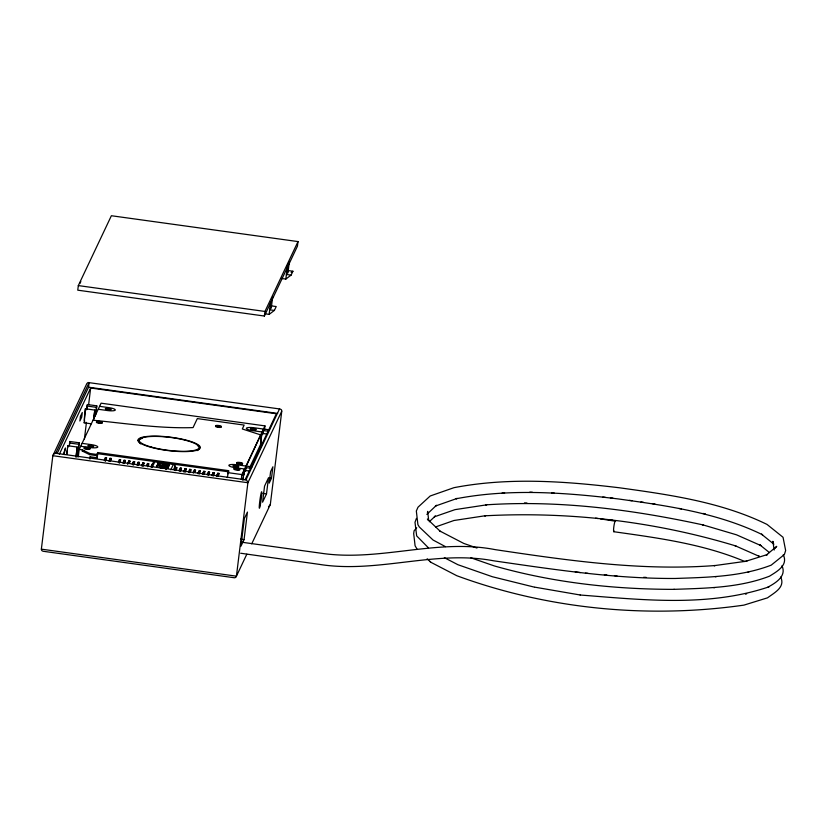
<?xml version="1.0" encoding="UTF-8"?>
<svg xmlns="http://www.w3.org/2000/svg" width="827" height="827" viewBox="0 0 827 827"><rect width="100%" height="100%" fill="white"/><g stroke="black" fill="none" stroke-linecap="round" stroke-linejoin="round"><path stroke-width="1.24" d="M41.36 549.149L41.722 550.513L42.994 551.247L234.589 577.794L235.819 577.401L236.429 576.171L247.893 482.73L246.601 479.918L55.688 453.248L53.786 454.033L52.835 455.708L41.36 549.149L236.429 576.171L246.808 554.224M281.78 411.122L281.428 409.758L280.146 409.024L88.024 382.508L86.866 383.532L52.835 455.708L247.893 482.73L281.78 411.122L270.315 504.563L268.465 506.786M77.376 456.297L79.206 442.786L69.85 441.484L69.416 445.763M75.939 457.197L77.2 447.035L67.835 445.743L66.801 453.465M95.839 413.913L96.78 405.83L87.414 404.527L86.98 408.807M93.513 420.24L94.764 410.078L85.398 408.776L84.168 422.814L91.187 423.786M242.911 480.487L244.172 470.325L248.855 470.976M245.96 468.506L246.177 466.077L252.039 466.883M263.482 431.487L263.699 429.048L269.55 429.864M69.385 444.523L69.85 441.484M79.206 442.786L78.751 445.815A9.469 0.662 -82.1 0 1 77.035 456.959M87.414 404.527L86.959 407.556A9.469 0.662 -82.1 0 1 86.68 409.892M96.78 405.83L96.314 408.858A9.469 0.662 -82.1 0 1 95.353 416.022M246.177 466.077L245.722 469.105A9.469 0.662 -82.1 0 1 245.454 471.442M263.244 432.076L263.699 429.048M264.495 429.678L264.96 425.884L101.09 403.183L79.196 449.433L78.276 456.959M89.916 459.088L90.195 456.793L97.214 457.776L96.986 458.261L97.7 452.524L228.79 470.687L227.26 477.603M243.8 475.236L244.565 468.992L235.199 467.689A7.112 1.54 7 0 1 228.862 465.26A7.112 1.54 7 0 1 236.584 464.764L245.95 466.066L245.34 471.039M78.317 285.584L77.759 290.174L264.382 316.038L297.441 246.177L298.009 241.587L111.376 215.733L78.317 285.584L264.95 311.448L298.009 241.587M63.379 454.188L65.498 447.996L64.02 454.53M57.321 453.206L88.551 387.201L89.12 382.612L55.688 453.248M84.416 438.93L86.442 422.38M88.634 404.558L90.66 388.018L276.363 413.748L245.04 479.918M79.196 449.433L82.421 449.878L82.276 451.025L89.605 454.623L96.635 455.605L97.7 452.524M97.359 456.628L97.638 454.323M104.336 460.753L105.391 457.662L106.569 457.827L105.505 460.918L106.569 457.827M105.391 457.662L105.256 458.809L106.425 458.975M109.019 461.404L110.074 458.313L111.252 458.478L111.107 459.626L109.939 459.461L110.074 458.313M110.187 461.569L111.252 458.478M118.375 462.707L119.439 459.616L120.608 459.771L119.553 462.862L120.608 459.771M119.305 460.763L119.439 459.616M124.122 460.257L123.988 461.404L125.156 461.569L125.29 460.422L124.122 460.257L123.202 462.2L124.37 462.365L125.29 460.422M123.058 463.358L124.236 463.513L124.37 462.365M128.805 460.908L127.74 463.999L128.805 460.908L129.973 461.073L129.839 462.221M133.488 461.559L132.423 464.65L133.488 461.559L134.656 461.724L133.592 464.815L134.656 461.724M137.106 465.301L138.171 462.21L139.339 462.365L138.274 465.467L139.339 462.365M138.171 462.21L138.026 463.358L139.205 463.513M141.789 465.952L142.854 462.851L144.022 463.017L142.957 466.108L144.022 463.017M142.709 463.999L142.854 462.851M147.537 463.502L147.392 464.65L148.56 464.815L148.705 463.668L147.537 463.502L146.617 465.446L147.785 465.611L148.705 463.668M147.785 465.611L147.64 466.759L148.56 464.815M151.155 467.245L151.3 466.097M152.075 465.301L152.22 464.154L153.388 464.319M158.205 463.647L158.319 462.738L169.463 464.278L169.359 465.188L158.205 463.647L156.83 466.542M159.652 466.159L162.63 466.935L159.652 466.159C157.647 463.399 161.927 466.614 161.224 465.446M159.88 465.983L160.076 465.549M159.869 465.529L158.743 465.301L161.182 465.57M160.273 467.606L162.381 467.441L163.612 464.691L162.929 464.598L163.612 464.691M163.508 467.658L162.671 467.286L164.242 468.268M163.115 466.345L167.354 466.294L166.713 466.407M164.563 464.826L162.929 464.598M164.542 465.022L163.911 464.371M164.759 466.862L166.558 466.748M165.689 466.273L166.516 466.387L165.876 465.725L167.488 466.159L165.876 465.725M174.569 470.491L175.179 466.097L173.546 464.019L154.969 461.445L152.881 463.006L151.238 466.49M175.624 467.4L175.489 468.547L176.658 468.702L176.802 467.555L175.624 467.4L174.704 469.343L175.882 469.498L176.802 467.555M175.737 470.646L175.882 469.498M179.252 471.142L180.307 468.041L181.485 468.206L180.42 471.297L181.485 468.206M180.307 468.041L180.172 469.188L181.34 469.354M184.99 468.692L183.925 471.793L184.99 468.692L186.168 468.857L185.103 471.948L186.168 468.857M189.672 469.343L189.538 470.491L190.706 470.656L190.851 469.509L189.672 469.343L188.752 471.287L189.921 471.452L190.851 469.509M188.608 472.434L189.786 472.599L189.921 471.452M193.291 473.085L194.355 469.994L195.523 470.149L195.389 471.297L194.221 471.142L194.355 469.994M200.206 470.801L199.152 473.892L200.206 470.801L199.038 470.635L197.973 473.737L198.904 471.793M203.721 471.287L202.656 474.388L203.721 471.287L204.889 471.452L203.824 474.543L204.889 471.452M207.339 475.029L208.404 471.938L209.572 472.103L208.507 475.194L209.572 472.103M208.404 471.938L208.259 473.085L209.438 473.251M212.022 475.68L213.087 472.589L214.255 472.744L213.19 475.845L214.255 472.744M212.942 473.737L213.087 472.589M217.77 473.24L216.705 476.331L217.77 473.24L218.938 473.395L218.804 474.543L217.625 474.388M217.873 476.486L218.938 473.395M241.308 479.557L241.918 474.584L264.96 425.884M264.382 316.038L264.95 311.448M265.612 313.898L269.126 314.384L270.677 301.752M271.246 308.192L272.662 296.707M244.068 539.617L247.449 512.068L244.337 518.643L240.957 546.192L244.068 539.617L240.564 539.132M262.841 434.103L263.462 429.048L254.096 427.755A7.112 1.54 7 0 0 246.384 428.241A7.112 1.54 7 0 0 252.721 430.671L262.087 431.973L260.526 444.606L249.775 467.338M281.149 278.42L285.832 279.071L287.527 265.302M287.961 272.879L289.367 261.404L287.982 264.32M266.501 493.915L268.475 477.851L264.557 486.131L262.583 502.196L266.501 493.915L262.986 493.43M271.494 478.264L272.9 466.79L270.594 471.659L269.188 483.133L271.494 478.264L269.147 477.944M89.605 454.623L89.75 453.485L82.421 449.878M427.445 512.802L427.652 511.386L428.686 520.328M67.69 447.614L67.835 445.743M267.545 434.113L261.683 433.307L260.453 447.335L261.022 446.291M84.736 421.77L84.168 422.814M89.43 458.406L90.195 456.793M79.919 283.496L80.839 281.552M59.348 454.188L90.66 388.018M96.635 455.605L97.555 453.661L228.655 471.824L227.735 473.768M124.236 463.513L125.156 461.569M129.973 461.073L129.053 463.017L127.885 462.851M152.22 467.245L154.969 461.445M158.319 462.738L156.489 466.604L167.633 468.144L169.463 464.278M162.381 467.441L163.591 464.888M162.65 467.482L163.88 464.722M166.537 466.18L166.351 466.717L166.744 466.211M167.333 466.49L167.519 465.952M167.984 468.092L168.894 466.159M170.807 469.819L173.546 464.019M173.536 469.581L175.179 466.097M189.786 472.599L190.706 470.656M195.523 470.149L194.603 472.103L193.435 471.938M274.368 310.435L276.218 306.548L271.535 305.897L269.685 309.794L274.368 310.435L269.126 314.384M291.083 275.133L292.923 271.235L288.241 270.584L286.4 274.481L291.083 275.133L285.832 279.071M241.773 475.721L244.43 470.118M245.815 467.203L260.701 434.899L242.301 428.975L244.141 425.078L197.322 418.586L193.053 427.6C159.57 428.675 126.304 423.455 93.027 420.219M246.074 479.629L279.495 408.993M251.728 543.835L270.315 504.563M774.868 548.487L776.739 546.337L766.319 555.062L767.559 554.483L745.758 561.295L746.936 561.13L714.125 565.668L715.066 565.534C641.338 571.168 567.808 560.479 495.073 549.614C436.78 538.222 379.097 562.06 320.793 553.191L240.771 542.088M416.436 518.353L414.999 522.282L416.674 535.896L428.293 547.701M615.329 520.679L615.546 520.576A5.644 0.755 -81.5 0 1 615.702 520.855M426.835 514.384L436.501 505.276L435.384 506.052L457.197 498.392L456.07 498.764C509.484 488.488 564.334 492.447 617.965 498.898C667.141 505.71 717.557 512.771 762.618 534.8L761.481 534.159L773.907 544.187M416.715 527.812L414.11 530.758L413.686 533.56L415.092 545.779L417.19 549.335M429.254 521.765L435.384 515.986L434.33 516.823L455.005 509.639L486.721 504.821L485.78 504.863C558.825 499.963 632.159 509.504 703.457 525.011L702.671 524.804L736.495 534.811L760.985 545.613L759.889 544.89L769.441 552.591M291.176 272.548L292.923 271.235M767.859 587.18C775.55 582.983 786.942 576.212 781.96 565.761M435.695 526.902L453.94 520.503L485.594 515.686L484.663 515.821C569.172 511.313 654.963 521.392 735.958 545.996L734.924 545.624L759.362 556.406L758.318 555.61M240.657 553.232L319.439 564.386C377.722 573.68 435.364 549.707 493.616 560.799C553.852 569.503 614.244 578.797 675.277 578.466C707.53 577.318 740.651 576.853 771.188 565.161L784.368 554.535L785.65 550.534L783.045 537.281L767.042 524.432C721.061 501.958 669.622 494.732 619.454 487.785C564.634 481.19 508.574 477.169 453.982 487.672L430.205 495.983L418.028 507.178L416.332 510.993L417.914 524.638L419.351 527.026L433.048 540.021L445.422 546.626M580.14 595.006C642.765 599.844 708.512 607.318 769.162 586.777M745.53 594.158L746.678 593.807M162.909 464.795L163.88 464.567M715.345 576.791L716.275 576.667M747.598 572.325L748.776 572.17M470.904 557.822L494.288 565.916C552.612 582.58 613.231 589.32 673.788 589.362C705.969 588.204 739.049 587.914 769.523 576.181C776.894 571.519 788.524 565.317 783.262 554.731M502.144 492.985L504.646 492.882M713.773 587.697L714.714 587.666M673.788 589.362L674.408 589.341M643.602 577.318L646.166 577.38M529.807 492.148L532.381 492.251M551.712 492.985L554.286 493.088M524.442 502.909L526.954 503.012M585.444 573.142L587.966 573.359M604.351 574.765L606.863 574.982M614.43 575.633L616.952 575.85M602.79 497.079L605.333 497.347M610.409 497.885L612.952 498.154M162.402 467.245L160.293 467.72M82.276 451.025L84.695 451.366M88.551 387.201L277.655 413.407M99.591 406.346L108.957 407.639A7.112 1.54 7 0 1 115.284 410.078A7.112 1.54 7 0 1 107.572 410.564L98.206 409.262M87.093 406.047L96.459 407.349M263.379 430.567L268.062 431.218M82.069 443.355L91.446 444.647A7.112 1.54 7 0 1 97.772 447.087A7.112 1.54 7 0 1 90.06 447.572L80.695 446.27M69.53 443.014L78.896 444.306M245.867 467.596L250.55 468.247M227.87 472.641L241.918 474.584M89.75 453.485L96.78 454.457M163.074 466.428L164.8 466.624M133.343 462.707L134.522 462.872M104.471 459.605L105.639 459.771M109.154 460.257L110.322 460.422M118.519 461.559L119.688 461.714M132.568 463.502L133.736 463.668M137.251 464.154L138.419 464.309M141.934 464.805L143.102 464.96M179.387 469.994L180.555 470.149M184.07 470.635L185.238 470.801M198.118 472.589L199.286 472.744M202.801 473.24L203.969 473.395M207.484 473.881L208.652 474.047M212.167 474.533L213.335 474.698M216.85 475.184L218.018 475.339M575.23 571.881L580.337 572.594M629.492 500.335L632.035 500.707M640.946 501.979L643.499 502.351M652.41 503.633L654.953 503.994M613.82 531.72C658.116 537.963 703.415 543.97 744.889 561.523M595.636 518.147L598.066 518.529M600.495 518.901L615.071 521.144A5.644 0.755 -81.5 0 0 613.634 528.639A5.644 0.755 -81.5 0 0 614.296 531.141M609.179 519.738L612.848 520.307M534.583 587.129L580.14 594.985M678.977 508.429L681.5 508.956M702.909 513.422L705.431 513.949M534.015 587.056L492.344 576.729L457.9 564.707L444.347 557.677M476.962 548.032L463.751 543.422L439.478 530.831M427.156 558.783L430.846 562.277L456.814 575.726C547.877 609.241 647.954 618.792 743.897 605.126L767.518 597.838C774.144 592.814 785.65 587.304 780.678 577.039M440.533 531.575L427.373 519.087L428.252 520.183M429.906 561.388L430.846 562.277M773.193 542.698L772.873 541.313L774.186 550.048M261.683 433.307L261.549 435.178A9.469 0.662 -82.1 0 0 260.65 444.823M244.172 470.325L244.027 472.196A9.469 0.662 -82.1 0 0 243.696 474.646M94.764 410.078L94.619 411.949A9.469 0.662 -82.1 0 0 93.833 418.803M85.398 408.776L85.253 410.657A9.469 0.662 -82.1 0 0 84.643 420.736M77.2 447.035L77.056 448.916A9.469 0.662 -82.1 0 0 76.26 455.76M160.231 467.989A5.644 1.22 7 0 1 163.126 468.382M165.483 469.033A5.644 1.22 7 0 1 166.248 469.395M137.985 440.719A31.395 6.792 7 0 1 142.533 438.31M197.395 445.515A31.395 6.792 7 0 1 199.752 447.51M241.329 463.306A2.957 0.641 7 0 1 242.146 464.257A2.957 0.641 7 0 1 238.341 464.061A2.957 0.641 7 0 1 236.863 463.079M88.055 448.224A2.957 0.641 7 0 1 89.678 449.299A2.957 0.641 7 0 1 85.522 449.092A2.957 0.641 7 0 1 84.633 448.058M102.031 422.7A2.957 0.641 7 0 1 99.84 423.341A2.957 0.641 7 0 1 96.428 422.246A2.957 0.641 7 0 1 100.387 422.163M221.326 426.939A2.957 0.641 7 0 1 217.759 427.249A2.957 0.641 7 0 1 216.033 426.05M217.946 426.008A2.957 0.641 7 0 1 220.137 426.381M198.842 449.154A30.196 6.533 7 0 1 197.064 450.622M140.714 443.903A30.196 6.533 7 0 1 139.163 440.884M237.887 468.981A2.957 0.641 7 0 1 239.499 470.056A2.957 0.641 7 0 1 235.354 469.85A2.957 0.641 7 0 1 234.465 468.816M66.894 454.468A9.469 0.662 -82.1 0 1 67.359 450.064M243.231 479.05A9.469 0.662 -82.1 0 1 243.427 476.983M80.436 416.426L79.868 421.026L81.718 417.128L82.276 412.528L80.436 416.426M107.789 408.414L107.045 408.373A2.957 0.641 7 0 0 106.549 409.427L107.975 409.716A2.957 0.641 7 0 0 111.2 409.427A2.957 0.641 7 0 0 107.789 408.414M89.957 445.402L89.533 445.381A2.957 0.641 7 0 0 89.037 446.435L89.719 446.59A2.957 0.641 7 0 0 93.678 446.518A2.957 0.641 7 0 0 90.277 445.422L89.957 445.402M237.101 466.955L235.602 466.841A2.957 0.641 7 0 1 233.235 465.642A2.957 0.641 7 0 1 237.99 466.025A2.957 0.641 7 0 1 237.101 466.955M254.85 428.831L254.437 428.727A2.957 0.641 7 0 0 250.478 428.924A2.957 0.641 7 0 0 254.85 429.947A2.957 0.641 7 0 0 255.119 428.893L254.85 428.831M151.682 447.169A30.196 6.533 7 0 0 198.987 448.007A30.196 6.533 7 0 0 156.768 436.418A30.196 6.533 7 0 0 151.682 447.169M150.99 447.304A31.395 6.792 7 0 0 200.165 448.162A31.395 6.792 7 0 0 156.282 436.129A31.395 6.792 7 0 0 150.99 447.304M85.377 448.461A2.957 0.641 7 0 0 90.019 448.544A2.957 0.641 7 0 0 85.874 447.407A2.957 0.641 7 0 0 85.377 448.461M97.71 422.401A2.957 0.641 7 0 0 102.352 422.483A2.957 0.641 7 0 0 98.217 421.346A2.957 0.641 7 0 0 97.71 422.401M237.98 463.378A2.957 0.641 7 0 0 242.611 463.461A2.957 0.641 7 0 0 238.476 462.324A2.957 0.641 7 0 0 237.98 463.378M216.788 426.453A2.957 0.641 7 0 0 221.419 426.536A2.957 0.641 7 0 0 217.284 425.398A2.957 0.641 7 0 0 216.788 426.453M235.209 469.219A2.957 0.641 7 0 0 239.851 469.302A2.957 0.641 7 0 0 235.705 468.165A2.957 0.641 7 0 0 235.209 469.219M260.154 505.731A8.291 0.579 -82.1 0 0 261.777 492.003A8.291 0.579 -82.1 0 0 259.668 502.092A8.291 0.579 -82.1 0 0 260.154 505.731"/></g></svg>
